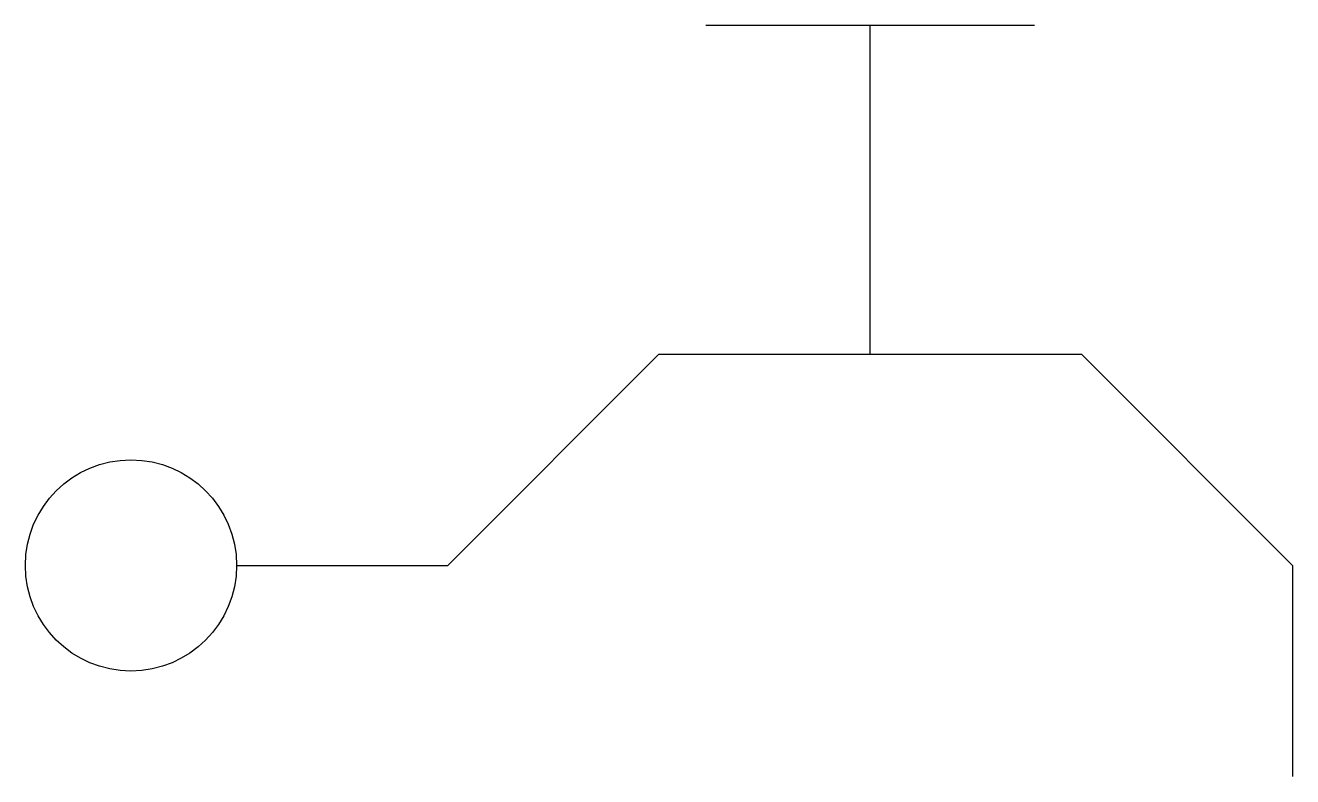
# Model space of a CAD drawing. Header units: millimetres. Extents: x -10114.919 to -10114.439, y 58.447 to 58.731.
import ezdxf

# ---------------------------------------------------------------- set-up
doc = ezdxf.new("R2010")
doc.units = ezdxf.units.MM
doc.header["$LTSCALE"] = 10
doc.layers.add('Tub_componentes', color=2, linetype='Continuous')

msp = doc.modelspace()

# ---------------------------------------------------------------- linework, layer by layer
at = {"layer": 'Tub_componentes', "color": 3}
for p, q in [((-10114.53659, 58.73143), (-10114.66114, 58.73143)), ((-10114.59887, 58.60688), (-10114.59887, 58.73143))]:
    msp.add_line(p, q, dxfattribs=at)
at = {"layer": 'Tub_componentes'}
for p, q in [((-10114.75887, 58.52688), (-10114.67887, 58.60688)), ((-10114.67887, 58.60688), (-10114.51887, 58.60688)), ((-10114.43887, 58.52688), (-10114.51887, 58.60688)), ((-10114.83887, 58.52688), (-10114.75887, 58.52688)), ((-10114.43887, 58.52688), (-10114.43887, 58.44688))]:
    msp.add_line(p, q, dxfattribs=at)
msp.add_circle((-10114.87887, 58.52688), 0.04, dxfattribs=at)

doc.saveas('drawing.dxf')
